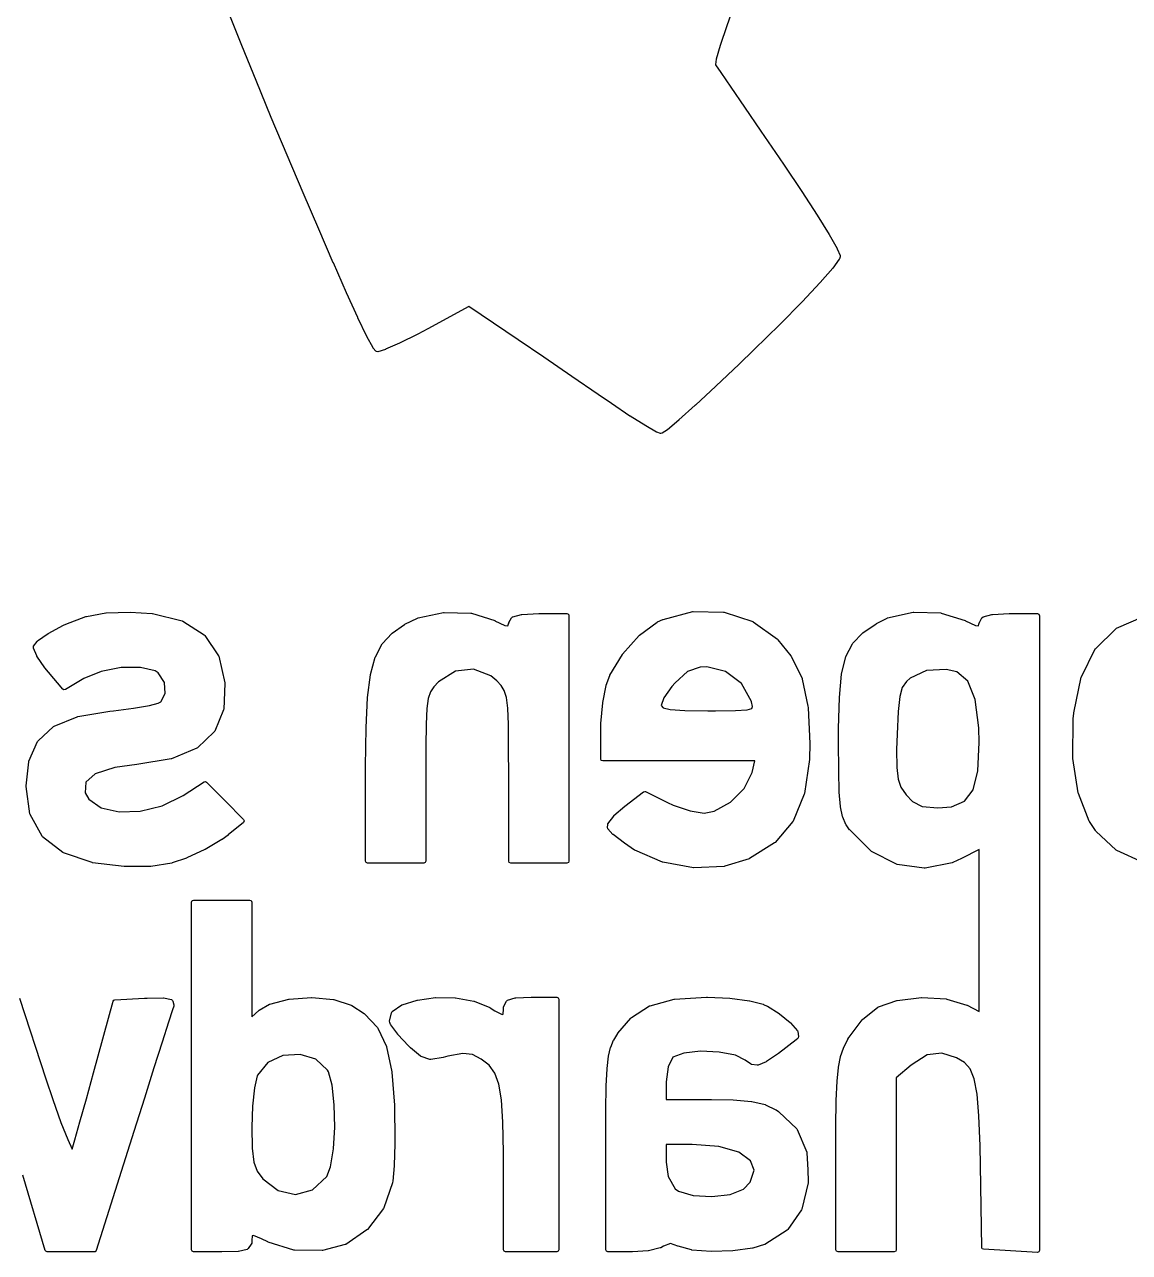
# Model space of a CAD drawing. Header units: inches. Extents: x 0.98 to 7.44, y -5.29 to -1.05.
# Drawn here: x 4.2042 to 4.3111, y -1.6151 to -1.4963 of the extents above; entities that cross this region are included whole.
import ezdxf

# ---------------------------------------------------------------- set-up
doc = ezdxf.new("R2010")
doc.units = ezdxf.units.IN
doc.header["$MEASUREMENT"] = 0
doc.layers.add('BLACK', color=250, linetype='CONTINUOUS')

msp = doc.modelspace()

# ---------------------------------------------------------------- linework, layer by layer
at = {"layer": 'BLACK', "linetype": 'CONTINUOUS'}
for p, q in [((4.27295, -1.4941), (4.27213, -1.49638)), ((4.22519, -1.49829), (4.22397, -1.49524)), ((4.27213, -1.49638), (4.27149, -1.49828)), ((4.22519, -1.4983), (4.22519, -1.49829)), ((4.22656, -1.50167), (4.22519, -1.4983)), ((4.27149, -1.49828), (4.27111, -1.4996)), ((4.27111, -1.4996), (4.27104, -1.50013)), ((4.27104, -1.50013), (4.27105, -1.50015)), ((4.27105, -1.50015), (4.27156, -1.50091)), ((4.27156, -1.50091), (4.27252, -1.50233)), ((4.22804, -1.50525), (4.22656, -1.50167)), ((4.22656, -1.50167), (4.22656, -1.50167)), ((4.27252, -1.50233), (4.27384, -1.50427)), ((4.27384, -1.50427), (4.27384, -1.50427)), ((4.27384, -1.50427), (4.27543, -1.50659)), ((4.22957, -1.50892), (4.22804, -1.50525)), ((4.22804, -1.50525), (4.22804, -1.50525)), ((4.27543, -1.50659), (4.2772, -1.50917)), ((4.23112, -1.51256), (4.22957, -1.50892)), ((4.22957, -1.50892), (4.22957, -1.50892)), ((4.2772, -1.50917), (4.2772, -1.50917)), ((4.2772, -1.50917), (4.27769, -1.50988)), ((4.27769, -1.50988), (4.27769, -1.50989)), ((4.27769, -1.50989), (4.2794, -1.51243)), ((4.23112, -1.51257), (4.23112, -1.51256)), ((4.23263, -1.51608), (4.23112, -1.51257)), ((4.2794, -1.51243), (4.2794, -1.51244)), ((4.2794, -1.51244), (4.28088, -1.51471)), ((4.28088, -1.51471), (4.28088, -1.51472)), ((4.28088, -1.51472), (4.28204, -1.51659)), ((4.23404, -1.51933), (4.23263, -1.51608)), ((4.23263, -1.51608), (4.23263, -1.51608)), ((4.28204, -1.51659), (4.28204, -1.5166)), ((4.28204, -1.5166), (4.28281, -1.51793)), ((4.28301, -1.51898), (4.28239, -1.51984)), ((4.28281, -1.51793), (4.28282, -1.51796)), ((4.28282, -1.51796), (4.28309, -1.51862)), ((4.28304, -1.51893), (4.28301, -1.51898)), ((4.2831, -1.51875), (4.28304, -1.51893)), ((4.28309, -1.51862), (4.2831, -1.51875)), ((4.23405, -1.51933), (4.23404, -1.51933)), ((4.23533, -1.52222), (4.23405, -1.51933)), ((4.28238, -1.51985), (4.28116, -1.52125)), ((4.28239, -1.51984), (4.28238, -1.51985)), ((4.28116, -1.52125), (4.27942, -1.52309)), ((4.28116, -1.52125), (4.28116, -1.52125)), ((4.23533, -1.52223), (4.23533, -1.52222)), ((4.23643, -1.52463), (4.23533, -1.52223)), ((4.24716, -1.52356), (4.24318, -1.52571)), ((4.25193, -1.52678), (4.24716, -1.52356)), ((4.27942, -1.5231), (4.27726, -1.5253)), ((4.27942, -1.52309), (4.27942, -1.5231)), ((4.23643, -1.52464), (4.23643, -1.52463)), ((4.2373, -1.52645), (4.23643, -1.52464)), ((4.24318, -1.52571), (4.24222, -1.52622)), ((4.24318, -1.52571), (4.24318, -1.52571)), ((4.27726, -1.5253), (4.27476, -1.52775)), ((4.27726, -1.5253), (4.27726, -1.5253)), ((4.23789, -1.52755), (4.2373, -1.52645)), ((4.2373, -1.52645), (4.2373, -1.52645)), ((4.24046, -1.5271), (4.2391, -1.5277)), ((4.24221, -1.52622), (4.24046, -1.5271)), ((4.24046, -1.5271), (4.24046, -1.5271)), ((4.24222, -1.52622), (4.24221, -1.52622)), ((4.25441, -1.52847), (4.25193, -1.52678)), ((4.23791, -1.52758), (4.23789, -1.52755)), ((4.23815, -1.52787), (4.23791, -1.52758)), ((4.23821, -1.52792), (4.23815, -1.52787)), ((4.23836, -1.52793), (4.23821, -1.52792)), ((4.23908, -1.52771), (4.23836, -1.52793)), ((4.2391, -1.5277), (4.23908, -1.52771)), ((4.25713, -1.53032), (4.25441, -1.52847)), ((4.27475, -1.52776), (4.27332, -1.52913)), ((4.27476, -1.52775), (4.27475, -1.52776)), ((4.27332, -1.52913), (4.27106, -1.53127)), ((4.27332, -1.52913), (4.27332, -1.52913)), ((4.25968, -1.53207), (4.25713, -1.53032)), ((4.25713, -1.53032), (4.25713, -1.53032)), ((4.26096, -1.53295), (4.25968, -1.53207)), ((4.27106, -1.53127), (4.26909, -1.53311)), ((4.27106, -1.53127), (4.27106, -1.53127)), ((4.26275, -1.53416), (4.26096, -1.53295)), ((4.26096, -1.53295), (4.26096, -1.53295)), ((4.26908, -1.53311), (4.26749, -1.53454)), ((4.26909, -1.53311), (4.26908, -1.53311)), ((4.26276, -1.53416), (4.26275, -1.53416)), ((4.26428, -1.53512), (4.26276, -1.53416)), ((4.26429, -1.53512), (4.26428, -1.53512)), ((4.26534, -1.53571), (4.26429, -1.53512)), ((4.26638, -1.53549), (4.26588, -1.53582)), ((4.26639, -1.53548), (4.26638, -1.53549)), ((4.26749, -1.53455), (4.26639, -1.53548)), ((4.26749, -1.53454), (4.26749, -1.53455)), ((4.26536, -1.53572), (4.26534, -1.53571)), ((4.2657, -1.53584), (4.26536, -1.53572)), ((4.26573, -1.53585), (4.2657, -1.53584)), ((4.26588, -1.53582), (4.26573, -1.53585)), ((4.21014, -1.55357), (4.21201, -1.55321)), ((4.21201, -1.55321), (4.21204, -1.55321)), ((4.21204, -1.55321), (4.21437, -1.55314)), ((4.21437, -1.55314), (4.21439, -1.55314)), ((4.21439, -1.55314), (4.2165, -1.55328)), ((4.2165, -1.55328), (4.21654, -1.55328)), ((4.21654, -1.55328), (4.2194, -1.554)), ((4.24224, -1.55371), (4.24472, -1.55317)), ((4.24472, -1.55317), (4.24477, -1.55317)), ((4.24477, -1.55317), (4.24735, -1.55325)), ((4.24735, -1.55325), (4.24741, -1.55325)), ((4.24741, -1.55325), (4.24966, -1.55396)), ((4.25141, -1.55359), (4.25225, -1.55336)), ((4.25225, -1.55336), (4.25229, -1.55336)), ((4.25229, -1.55336), (4.25393, -1.55329)), ((4.25393, -1.55329), (4.25394, -1.55329)), ((4.25394, -1.55329), (4.25666, -1.55329)), ((4.25666, -1.55329), (4.2568, -1.55335)), ((4.2568, -1.55335), (4.25685, -1.55349)), ((4.26596, -1.55385), (4.26883, -1.55308)), ((4.26883, -1.55308), (4.26889, -1.55307)), ((4.26889, -1.55307), (4.27182, -1.55315)), ((4.27182, -1.55315), (4.27188, -1.55316)), ((4.27188, -1.55316), (4.27464, -1.55406)), ((4.2877, -1.55371), (4.29018, -1.55314)), ((4.29018, -1.55314), (4.29023, -1.55314)), ((4.29023, -1.55314), (4.29284, -1.55322)), ((4.29284, -1.55322), (4.29289, -1.55323)), ((4.29289, -1.55323), (4.29521, -1.55396)), ((4.29695, -1.55359), (4.29779, -1.55336)), ((4.29779, -1.55336), (4.29784, -1.55336)), ((4.29784, -1.55336), (4.29947, -1.55329)), ((4.29947, -1.55329), (4.29948, -1.55329)), ((4.29948, -1.55329), (4.3022, -1.55329)), ((4.3022, -1.55329), (4.30234, -1.55335)), ((4.30234, -1.55335), (4.3024, -1.55349)), ((4.20645, -1.5552), (4.20793, -1.55442)), ((4.20793, -1.55442), (4.20794, -1.55442)), ((4.20794, -1.55442), (4.20815, -1.55432)), ((4.20815, -1.55432), (4.20816, -1.55432)), ((4.20816, -1.55432), (4.2101, -1.55358)), ((4.2101, -1.55358), (4.21014, -1.55357)), ((4.2194, -1.554), (4.21946, -1.55402)), ((4.21946, -1.55402), (4.22154, -1.55535)), ((4.23974, -1.55518), (4.24094, -1.55433)), ((4.24094, -1.55433), (4.24097, -1.55431)), ((4.24097, -1.55431), (4.2422, -1.55372)), ((4.2422, -1.55372), (4.24224, -1.55371)), ((4.24966, -1.55396), (4.24969, -1.55397)), ((4.24969, -1.55397), (4.25065, -1.55444)), ((4.25065, -1.55444), (4.25095, -1.55447)), ((4.25095, -1.55447), (4.25102, -1.55419)), ((4.25102, -1.5542), (4.25104, -1.55414)), ((4.25102, -1.55419), (4.25102, -1.5542)), ((4.25104, -1.55414), (4.25128, -1.55369)), ((4.25128, -1.55369), (4.2514, -1.55359)), ((4.2514, -1.55359), (4.25141, -1.55359)), ((4.25685, -1.55349), (4.25685, -1.57725)), ((4.26369, -1.55536), (4.2654, -1.55411)), ((4.2654, -1.55411), (4.26543, -1.55409)), ((4.26543, -1.55409), (4.26593, -1.55386)), ((4.26593, -1.55386), (4.26596, -1.55385)), ((4.27464, -1.55406), (4.27469, -1.55409)), ((4.27469, -1.55409), (4.27704, -1.55577)), ((4.2853, -1.55516), (4.28659, -1.55426)), ((4.28659, -1.55426), (4.28662, -1.55424)), ((4.28662, -1.55424), (4.28766, -1.55373)), ((4.28766, -1.55373), (4.2877, -1.55371)), ((4.29521, -1.55396), (4.29523, -1.55397)), ((4.29523, -1.55397), (4.2962, -1.55444)), ((4.2962, -1.55444), (4.2965, -1.55447)), ((4.2965, -1.55447), (4.29657, -1.55419)), ((4.29657, -1.5542), (4.29658, -1.55414)), ((4.29657, -1.55419), (4.29657, -1.5542)), ((4.29658, -1.55414), (4.29683, -1.55369)), ((4.29683, -1.55369), (4.29695, -1.55359)), ((4.29695, -1.55359), (4.29695, -1.55359)), ((4.3024, -1.55349), (4.3024, -1.61493)), ((4.30986, -1.55471), (4.31245, -1.55357)), ((4.20541, -1.55593), (4.20643, -1.55521)), ((4.20643, -1.55521), (4.20645, -1.5552)), ((4.22154, -1.55535), (4.2216, -1.55541)), ((4.2216, -1.55541), (4.22293, -1.55736)), ((4.23881, -1.55618), (4.23971, -1.5552)), ((4.23971, -1.5552), (4.23974, -1.55518)), ((4.26205, -1.55722), (4.26366, -1.55539)), ((4.26366, -1.55539), (4.26369, -1.55536)), ((4.27704, -1.55577), (4.27707, -1.55581)), ((4.27707, -1.55581), (4.27834, -1.55736)), ((4.28434, -1.55616), (4.28527, -1.55518)), ((4.28527, -1.55518), (4.2853, -1.55516)), ((4.30784, -1.55666), (4.3098, -1.55475)), ((4.3098, -1.55475), (4.30986, -1.55471)), ((4.20501, -1.55648), (4.20503, -1.55644)), ((4.20501, -1.55663), (4.20501, -1.55648)), ((4.20533, -1.55738), (4.20501, -1.55663)), ((4.20503, -1.55644), (4.20536, -1.55598)), ((4.20536, -1.55598), (4.20541, -1.55593)), ((4.23811, -1.55747), (4.23878, -1.55622)), ((4.23878, -1.55622), (4.23881, -1.55618)), ((4.28366, -1.55744), (4.2843, -1.55621)), ((4.2843, -1.55621), (4.28434, -1.55616)), ((4.30645, -1.5594), (4.3078, -1.55671)), ((4.3078, -1.55671), (4.30784, -1.55666)), ((4.20535, -1.55742), (4.20533, -1.55738)), ((4.20611, -1.55853), (4.20535, -1.55742)), ((4.22293, -1.55736), (4.22296, -1.55742)), ((4.22296, -1.55742), (4.22354, -1.56)), ((4.23764, -1.55917), (4.2381, -1.55751)), ((4.2381, -1.55751), (4.23811, -1.55747)), ((4.26082, -1.55926), (4.26203, -1.55725)), ((4.26203, -1.55725), (4.26205, -1.55722)), ((4.27834, -1.55736), (4.27837, -1.5574)), ((4.27837, -1.5574), (4.27941, -1.55958)), ((4.28324, -1.55913), (4.28364, -1.55748)), ((4.28364, -1.55748), (4.28366, -1.55744)), ((4.20612, -1.55854), (4.20611, -1.55853)), ((4.20646, -1.55896), (4.20612, -1.55854)), ((4.20786, -1.56059), (4.20646, -1.55896)), ((4.20646, -1.55896), (4.20646, -1.55896)), ((4.21158, -1.55889), (4.2099, -1.55958)), ((4.21352, -1.55851), (4.21158, -1.55889)), ((4.21538, -1.55849), (4.21352, -1.55851)), ((4.21679, -1.55883), (4.21538, -1.55849)), ((4.21708, -1.55902), (4.21679, -1.55883)), ((4.2177, -1.55995), (4.21708, -1.55902)), ((4.23736, -1.56141), (4.23764, -1.5592)), ((4.23764, -1.5592), (4.23764, -1.55917)), ((4.24586, -1.55885), (4.24423, -1.5599)), ((4.2476, -1.55866), (4.24586, -1.55885)), ((4.24928, -1.55931), (4.2476, -1.55866)), ((4.24986, -1.5598), (4.24928, -1.55931)), ((4.26046, -1.56021), (4.26081, -1.55929)), ((4.26081, -1.55929), (4.26082, -1.55926)), ((4.26833, -1.55889), (4.26713, -1.55997)), ((4.26956, -1.55847), (4.26833, -1.55889)), ((4.2702, -1.55844), (4.26956, -1.55847)), ((4.27202, -1.55888), (4.2702, -1.55844)), ((4.27354, -1.56006), (4.27202, -1.55888)), ((4.28303, -1.5614), (4.28324, -1.55916)), ((4.28324, -1.55916), (4.28324, -1.55913)), ((4.29147, -1.5588), (4.28987, -1.55955)), ((4.29336, -1.55868), (4.29147, -1.5588)), ((4.29441, -1.55893), (4.29336, -1.55868)), ((4.29546, -1.55982), (4.29441, -1.55893)), ((4.30644, -1.55944), (4.30645, -1.5594)), ((4.20796, -1.56066), (4.20786, -1.56059)), ((4.2099, -1.55958), (4.20811, -1.56064)), ((4.21778, -1.56102), (4.2177, -1.55995)), ((4.22355, -1.56005), (4.22343, -1.56252)), ((4.22354, -1.56), (4.22355, -1.56005)), ((4.24377, -1.56037), (4.24345, -1.56085)), ((4.24423, -1.5599), (4.24377, -1.56037)), ((4.25029, -1.56026), (4.24986, -1.5598)), ((4.25059, -1.56073), (4.25029, -1.56026)), ((4.26014, -1.5619), (4.26045, -1.56025)), ((4.26045, -1.56025), (4.26046, -1.56021)), ((4.26681, -1.56035), (4.26605, -1.56145)), ((4.26713, -1.55997), (4.26681, -1.56035)), ((4.27451, -1.5618), (4.27354, -1.56006)), ((4.27941, -1.55958), (4.27942, -1.55963)), ((4.27942, -1.55963), (4.27998, -1.56225)), ((4.28912, -1.56045), (4.28887, -1.56132)), ((4.28951, -1.55987), (4.28912, -1.56045)), ((4.28987, -1.55955), (4.28951, -1.55987)), ((4.29617, -1.56161), (4.29546, -1.55982)), ((4.30571, -1.5629), (4.30644, -1.55944)), ((4.20811, -1.56064), (4.20796, -1.56066)), ((4.21733, -1.56183), (4.21778, -1.56102)), ((4.23721, -1.56433), (4.23736, -1.56142)), ((4.23736, -1.56142), (4.23736, -1.56141)), ((4.24323, -1.56149), (4.2431, -1.56248)), ((4.24345, -1.56085), (4.24323, -1.56149)), ((4.25079, -1.5614), (4.25059, -1.56073)), ((4.25092, -1.56245), (4.25079, -1.5614)), ((4.26605, -1.56145), (4.26577, -1.56218)), ((4.28295, -1.56441), (4.28303, -1.56141)), ((4.28303, -1.56141), (4.28303, -1.5614)), ((4.28887, -1.56132), (4.28872, -1.56275)), ((4.29652, -1.56433), (4.29617, -1.56161)), ((4.2093, -1.56326), (4.2124, -1.56273)), ((4.2124, -1.56273), (4.21241, -1.56272)), ((4.21241, -1.56272), (4.21277, -1.56269)), ((4.21277, -1.56269), (4.21469, -1.56244)), ((4.21469, -1.56244), (4.21625, -1.56218)), ((4.21625, -1.56218), (4.2171, -1.56197)), ((4.2171, -1.56197), (4.21733, -1.56183)), ((4.22342, -1.56259), (4.22256, -1.56467)), ((4.22343, -1.56252), (4.22342, -1.56259)), ((4.2431, -1.56248), (4.24302, -1.56398)), ((4.25099, -1.56403), (4.25092, -1.56245)), ((4.25995, -1.56391), (4.26014, -1.56191)), ((4.26014, -1.56191), (4.26014, -1.5619)), ((4.26577, -1.56218), (4.26596, -1.5624)), ((4.26596, -1.5624), (4.26665, -1.56258)), ((4.26665, -1.56258), (4.26806, -1.56267)), ((4.26806, -1.56267), (4.27031, -1.5627)), ((4.27031, -1.5627), (4.27104, -1.5627)), ((4.27104, -1.5627), (4.27296, -1.56268)), ((4.27296, -1.56268), (4.27409, -1.5626)), ((4.27409, -1.5626), (4.27454, -1.56246)), ((4.27452, -1.56183), (4.27451, -1.5618)), ((4.27462, -1.56228), (4.27452, -1.56183)), ((4.27454, -1.56246), (4.27462, -1.56228)), ((4.27998, -1.56225), (4.27998, -1.56225)), ((4.27998, -1.56225), (4.28, -1.56236)), ((4.28, -1.56236), (4.28, -1.56239)), ((4.28, -1.56239), (4.28017, -1.56585)), ((4.28872, -1.56275), (4.28862, -1.56496)), ((4.30565, -1.56346), (4.30571, -1.56292)), ((4.30571, -1.56292), (4.30571, -1.5629)), ((4.20701, -1.56419), (4.20926, -1.56327)), ((4.20926, -1.56327), (4.2093, -1.56326)), ((4.24302, -1.56398), (4.243, -1.56615)), ((4.25101, -1.5663), (4.25099, -1.56403)), ((4.25993, -1.56475), (4.25995, -1.56392)), ((4.25995, -1.56392), (4.25995, -1.56391)), ((4.30561, -1.56728), (4.30565, -1.56348)), ((4.30565, -1.56348), (4.30565, -1.56346)), ((4.20546, -1.56559), (4.20695, -1.56422)), ((4.20695, -1.56422), (4.20701, -1.56419)), ((4.22252, -1.56474), (4.22088, -1.56628)), ((4.22256, -1.56467), (4.22252, -1.56474)), ((4.23717, -1.56807), (4.23721, -1.56433)), ((4.23721, -1.56433), (4.23721, -1.56433)), ((4.25993, -1.56735), (4.25993, -1.56475)), ((4.25993, -1.56475), (4.25993, -1.56475)), ((4.28295, -1.56442), (4.28295, -1.56441)), ((4.28295, -1.5657), (4.28295, -1.56442)), ((4.28862, -1.56496), (4.28857, -1.56643)), ((4.29656, -1.56577), (4.29652, -1.56433)), ((4.20458, -1.56757), (4.20541, -1.56566)), ((4.20541, -1.56566), (4.20546, -1.56559)), ((4.22082, -1.56632), (4.21837, -1.56734)), ((4.22088, -1.56628), (4.22082, -1.56632)), ((4.243, -1.56615), (4.24299, -1.56915)), ((4.25102, -1.56906), (4.25101, -1.5663)), ((4.28017, -1.56587), (4.28013, -1.56738)), ((4.28017, -1.56585), (4.28017, -1.56587)), ((4.28295, -1.56571), (4.28295, -1.5657)), ((4.28296, -1.56853), (4.28295, -1.56571)), ((4.28857, -1.56643), (4.28858, -1.56817)), ((4.29642, -1.56849), (4.29656, -1.56577)), ((4.20431, -1.56997), (4.20456, -1.56763)), ((4.20456, -1.56763), (4.20458, -1.56757)), ((4.21833, -1.56735), (4.21503, -1.5679)), ((4.21837, -1.56734), (4.21833, -1.56735)), ((4.25998, -1.56749), (4.25993, -1.56735)), ((4.25993, -1.56735), (4.25993, -1.56735)), ((4.26012, -1.56755), (4.25998, -1.56749)), ((4.27483, -1.56755), (4.26012, -1.56755)), ((4.27458, -1.56865), (4.27483, -1.56755)), ((4.28013, -1.56741), (4.27964, -1.57071)), ((4.28013, -1.56738), (4.28013, -1.56741)), ((4.30561, -1.56731), (4.30561, -1.56728)), ((4.30614, -1.57065), (4.30561, -1.56731)), ((4.211, -1.56878), (4.21008, -1.56959)), ((4.2129, -1.56818), (4.211, -1.56878)), ((4.21502, -1.5679), (4.2129, -1.56818)), ((4.21503, -1.5679), (4.21502, -1.5679)), ((4.23715, -1.57725), (4.23716, -1.56846)), ((4.23716, -1.56846), (4.23717, -1.56807)), ((4.23716, -1.56846), (4.23716, -1.56846)), ((4.23717, -1.56807), (4.23717, -1.56807)), ((4.27382, -1.57021), (4.27458, -1.56865)), ((4.28296, -1.56854), (4.28296, -1.56853)), ((4.28301, -1.57055), (4.28296, -1.56854)), ((4.28858, -1.56817), (4.28871, -1.56931)), ((4.29597, -1.57033), (4.29642, -1.56849)), ((4.20431, -1.57002), (4.20431, -1.56997)), ((4.20466, -1.57267), (4.20431, -1.57002)), ((4.21008, -1.56959), (4.21003, -1.57062)), ((4.2195, -1.5709), (4.22153, -1.56956)), ((4.22153, -1.56956), (4.22168, -1.56953)), ((4.22168, -1.56953), (4.22178, -1.56959)), ((4.22178, -1.56959), (4.22357, -1.5714)), ((4.24299, -1.56915), (4.24299, -1.57725)), ((4.25102, -1.57725), (4.25102, -1.56906)), ((4.28871, -1.56931), (4.28899, -1.5701)), ((4.28899, -1.5701), (4.28948, -1.57082)), ((4.21003, -1.57062), (4.21038, -1.57126)), ((4.21038, -1.57126), (4.21157, -1.57208)), ((4.21749, -1.5719), (4.2195, -1.5709)), ((4.26226, -1.57191), (4.26406, -1.57053)), ((4.26406, -1.57053), (4.26421, -1.57049)), ((4.26421, -1.57049), (4.26427, -1.57051)), ((4.26427, -1.57051), (4.26638, -1.57156)), ((4.27249, -1.57155), (4.27382, -1.57021)), ((4.27963, -1.57076), (4.27855, -1.57337)), ((4.27964, -1.57071), (4.27963, -1.57076)), ((4.28301, -1.57056), (4.28301, -1.57055)), ((4.28313, -1.57196), (4.28301, -1.57056)), ((4.28948, -1.57082), (4.29009, -1.57148)), ((4.29515, -1.57144), (4.29597, -1.57033)), ((4.30616, -1.57069), (4.30614, -1.57065)), ((4.30722, -1.57339), (4.30616, -1.57069)), ((4.21157, -1.57208), (4.2133, -1.57247)), ((4.2133, -1.57247), (4.21535, -1.57242)), ((4.21535, -1.57242), (4.21749, -1.5719)), ((4.22357, -1.5714), (4.22536, -1.57321)), ((4.26121, -1.57284), (4.26225, -1.57192)), ((4.26225, -1.57192), (4.26226, -1.57191)), ((4.26638, -1.57156), (4.26693, -1.57182)), ((4.26693, -1.57182), (4.26859, -1.57238)), ((4.26859, -1.57238), (4.26995, -1.5726)), ((4.26995, -1.5726), (4.27092, -1.57242)), ((4.27092, -1.57242), (4.27249, -1.57155)), ((4.28313, -1.57199), (4.28313, -1.57196)), ((4.28334, -1.57294), (4.28313, -1.57199)), ((4.29009, -1.57148), (4.29105, -1.57197)), ((4.29105, -1.57197), (4.29255, -1.5721)), ((4.29255, -1.5721), (4.29387, -1.57199)), ((4.29387, -1.57199), (4.29515, -1.57144)), ((4.20469, -1.57274), (4.20466, -1.57267)), ((4.20585, -1.57483), (4.20469, -1.57274)), ((4.22535, -1.5735), (4.22386, -1.57471)), ((4.22536, -1.57349), (4.22535, -1.5735)), ((4.22536, -1.57321), (4.22542, -1.57335)), ((4.22542, -1.57335), (4.22536, -1.57349)), ((4.2606, -1.57373), (4.26063, -1.57364)), ((4.26063, -1.57364), (4.26119, -1.57288)), ((4.26119, -1.57288), (4.26121, -1.57284)), ((4.27852, -1.57342), (4.2768, -1.57543)), ((4.27855, -1.57337), (4.27852, -1.57342)), ((4.28335, -1.57298), (4.28334, -1.57294)), ((4.28366, -1.57369), (4.28335, -1.57298)), ((4.30724, -1.57342), (4.30722, -1.57339)), ((4.30781, -1.57429), (4.30724, -1.57342)), ((4.2059, -1.57489), (4.20585, -1.57483)), ((4.22385, -1.57472), (4.22328, -1.57514)), ((4.22386, -1.57471), (4.22385, -1.57472)), ((4.26057, -1.57396), (4.2606, -1.57373)), ((4.26057, -1.57397), (4.26057, -1.57396)), ((4.26062, -1.57411), (4.26057, -1.57397)), ((4.26111, -1.57466), (4.26062, -1.57411)), ((4.26114, -1.57468), (4.26111, -1.57466)), ((4.26222, -1.57551), (4.26114, -1.57468)), ((4.28368, -1.57372), (4.28366, -1.57369)), ((4.284, -1.5742), (4.28368, -1.57372)), ((4.28403, -1.57423), (4.284, -1.5742)), ((4.28609, -1.57628), (4.28403, -1.57423)), ((4.30784, -1.57433), (4.30781, -1.57429)), ((4.30983, -1.57617), (4.30784, -1.57433)), ((4.20786, -1.57641), (4.2059, -1.57489)), ((4.22326, -1.57515), (4.22163, -1.57611)), ((4.22328, -1.57514), (4.22326, -1.57515)), ((4.26223, -1.57552), (4.26222, -1.57551)), ((4.26321, -1.57617), (4.26223, -1.57552)), ((4.27676, -1.57547), (4.27434, -1.577)), ((4.2768, -1.57543), (4.27676, -1.57547)), ((4.20792, -1.57644), (4.20786, -1.57641)), ((4.21069, -1.57739), (4.20792, -1.57644)), ((4.21984, -1.57695), (4.21845, -1.57742)), ((4.21986, -1.57694), (4.21984, -1.57695)), ((4.22162, -1.57612), (4.21986, -1.57694)), ((4.22163, -1.57611), (4.22162, -1.57612)), ((4.26324, -1.57618), (4.26321, -1.57617)), ((4.26589, -1.57734), (4.26324, -1.57618)), ((4.27429, -1.57703), (4.27194, -1.57774)), ((4.27434, -1.577), (4.27429, -1.57703)), ((4.28614, -1.57631), (4.28609, -1.57628)), ((4.28857, -1.57755), (4.28614, -1.57631)), ((4.29484, -1.577), (4.294, -1.57738)), ((4.29485, -1.577), (4.29484, -1.577)), ((4.29656, -1.57611), (4.29485, -1.577)), ((4.29656, -1.5918), (4.29656, -1.57611)), ((4.30988, -1.5762), (4.30983, -1.57617)), ((4.31242, -1.57739), (4.30988, -1.5762)), ((4.21073, -1.5774), (4.21069, -1.57739)), ((4.21381, -1.57778), (4.21073, -1.5774)), ((4.21384, -1.57778), (4.21381, -1.57778)), ((4.21635, -1.57778), (4.21384, -1.57778)), ((4.21638, -1.57777), (4.21635, -1.57778)), ((4.21842, -1.57743), (4.21638, -1.57777)), ((4.21845, -1.57742), (4.21842, -1.57743)), ((4.23721, -1.57739), (4.23715, -1.57725)), ((4.23715, -1.57725), (4.23715, -1.57725)), ((4.23735, -1.57745), (4.23721, -1.57739)), ((4.2428, -1.57745), (4.23735, -1.57745)), ((4.24294, -1.57739), (4.2428, -1.57745)), ((4.24299, -1.57725), (4.24294, -1.57739)), ((4.25107, -1.57739), (4.25102, -1.57725)), ((4.25121, -1.57745), (4.25107, -1.57739)), ((4.25666, -1.57745), (4.25121, -1.57745)), ((4.2568, -1.57739), (4.25666, -1.57745)), ((4.25685, -1.57725), (4.2568, -1.57739)), ((4.26594, -1.57736), (4.26589, -1.57734)), ((4.26891, -1.57788), (4.26594, -1.57736)), ((4.26895, -1.57788), (4.26891, -1.57788)), ((4.27189, -1.57775), (4.26895, -1.57788)), ((4.27194, -1.57774), (4.27189, -1.57775)), ((4.28863, -1.57756), (4.28857, -1.57755)), ((4.29125, -1.57793), (4.28863, -1.57756)), ((4.29132, -1.57793), (4.29125, -1.57793)), ((4.29396, -1.5774), (4.29132, -1.57793)), ((4.294, -1.57738), (4.29396, -1.5774)), ((4.22032, -1.58121), (4.22038, -1.58107)), ((4.22032, -1.61487), (4.22032, -1.58121)), ((4.22038, -1.58107), (4.22052, -1.58101)), ((4.22052, -1.58101), (4.22596, -1.58101)), ((4.22596, -1.58101), (4.2261, -1.58107)), ((4.2261, -1.58107), (4.22616, -1.58121)), ((4.22616, -1.58121), (4.22616, -1.59231)), ((4.20366, -1.59051), (4.20621, -1.59833)), ((4.21084, -1.59774), (4.21272, -1.59081)), ((4.21272, -1.59081), (4.21281, -1.59069)), ((4.21281, -1.59069), (4.2129, -1.59067)), ((4.2129, -1.59067), (4.21578, -1.59052)), ((4.21578, -1.59052), (4.21602, -1.59051)), ((4.21578, -1.59052), (4.21578, -1.59052)), ((4.21602, -1.59051), (4.21603, -1.59051)), ((4.21603, -1.59051), (4.21758, -1.59049)), ((4.21758, -1.59049), (4.21762, -1.59049)), ((4.21762, -1.59049), (4.21837, -1.59065)), ((4.21837, -1.59065), (4.21849, -1.59074)), ((4.21849, -1.59074), (4.21852, -1.5908)), ((4.21861, -1.59127), (4.21849, -1.59163)), ((4.21852, -1.5908), (4.21861, -1.59116)), ((4.21861, -1.59116), (4.21861, -1.59127)), ((4.22687, -1.59167), (4.22785, -1.5911)), ((4.22785, -1.5911), (4.2279, -1.59108)), ((4.2279, -1.59108), (4.22973, -1.59061)), ((4.22973, -1.59061), (4.22977, -1.5906)), ((4.22977, -1.5906), (4.23192, -1.59045)), ((4.23192, -1.59045), (4.23195, -1.59045)), ((4.23195, -1.59045), (4.23405, -1.59064)), ((4.23405, -1.59064), (4.23409, -1.59064)), ((4.23409, -1.59064), (4.23578, -1.59119)), ((4.23578, -1.59119), (4.23582, -1.59121)), ((4.23582, -1.59121), (4.23703, -1.59199)), ((4.23975, -1.59181), (4.24066, -1.59117)), ((4.24066, -1.59117), (4.24071, -1.59115)), ((4.24071, -1.59115), (4.24215, -1.5907)), ((4.24215, -1.5907), (4.24218, -1.59069)), ((4.24218, -1.59069), (4.24393, -1.59046)), ((4.24393, -1.59046), (4.24396, -1.59046)), ((4.24396, -1.59046), (4.24583, -1.59049)), ((4.24583, -1.59049), (4.24586, -1.59049)), ((4.24586, -1.59049), (4.24765, -1.59079)), ((4.24765, -1.59079), (4.24769, -1.5908)), ((4.24769, -1.5908), (4.24918, -1.59142)), ((4.24918, -1.59142), (4.24921, -1.59143)), ((4.24921, -1.59143), (4.24968, -1.59172)), ((4.25052, -1.59159), (4.25053, -1.59137)), ((4.25053, -1.59137), (4.25055, -1.59129)), ((4.25055, -1.59129), (4.25079, -1.59081)), ((4.25079, -1.59081), (4.2509, -1.59071)), ((4.2509, -1.59071), (4.25091, -1.5907)), ((4.25091, -1.5907), (4.25165, -1.59048)), ((4.25165, -1.59048), (4.2517, -1.59047)), ((4.2517, -1.59047), (4.25319, -1.59042)), ((4.25319, -1.59042), (4.25319, -1.59042)), ((4.25319, -1.59042), (4.25567, -1.59042)), ((4.25567, -1.59042), (4.25581, -1.59048)), ((4.25581, -1.59048), (4.25586, -1.59062)), ((4.25586, -1.59062), (4.25586, -1.61487)), ((4.26289, -1.59239), (4.26466, -1.59126)), ((4.26466, -1.59126), (4.26472, -1.59124)), ((4.26472, -1.59124), (4.26704, -1.59062)), ((4.26704, -1.59062), (4.26708, -1.59061)), ((4.26708, -1.59061), (4.27015, -1.59042)), ((4.27015, -1.59042), (4.27016, -1.59042)), ((4.27016, -1.59042), (4.27026, -1.59042)), ((4.27026, -1.59042), (4.27027, -1.59042)), ((4.27027, -1.59042), (4.27241, -1.59052)), ((4.27241, -1.59052), (4.27242, -1.59052)), ((4.27242, -1.59052), (4.27433, -1.59076)), ((4.27433, -1.59076), (4.27436, -1.59076)), ((4.27436, -1.59076), (4.27566, -1.5911)), ((4.27566, -1.5911), (4.27569, -1.59111)), ((4.27569, -1.59111), (4.27605, -1.59128)), ((4.27605, -1.59128), (4.27607, -1.59129)), ((4.27607, -1.59129), (4.27721, -1.59201)), ((4.28526, -1.59256), (4.28674, -1.59138)), ((4.28674, -1.59138), (4.2868, -1.59135)), ((4.2868, -1.59135), (4.28858, -1.59073)), ((4.28858, -1.59073), (4.28862, -1.59072)), ((4.28862, -1.59072), (4.29098, -1.59044)), ((4.29098, -1.59044), (4.29102, -1.59044)), ((4.29102, -1.59044), (4.29338, -1.59059)), ((4.29338, -1.59059), (4.29343, -1.5906)), ((4.29343, -1.5906), (4.29535, -1.59118)), ((4.29535, -1.59118), (4.29539, -1.5912)), ((4.29539, -1.5912), (4.29656, -1.5918)), ((4.21849, -1.59163), (4.2181, -1.59284)), ((4.21849, -1.59163), (4.21849, -1.59163)), ((4.22616, -1.59231), (4.22684, -1.59169)), ((4.22684, -1.59169), (4.22687, -1.59167)), ((4.23703, -1.59199), (4.23707, -1.59202)), ((4.23707, -1.59202), (4.23831, -1.59335)), ((4.23949, -1.59273), (4.23967, -1.59193)), ((4.23967, -1.59193), (4.23975, -1.59181)), ((4.24968, -1.59172), (4.2504, -1.5921)), ((4.2504, -1.5921), (4.25049, -1.59207)), ((4.25049, -1.59207), (4.25052, -1.59159)), ((4.26159, -1.5939), (4.26284, -1.59243)), ((4.26284, -1.59243), (4.26289, -1.59239)), ((4.27721, -1.59201), (4.27723, -1.59202)), ((4.27723, -1.59202), (4.27826, -1.59287)), ((4.28396, -1.59429), (4.28522, -1.5926)), ((4.28522, -1.5926), (4.28526, -1.59256)), ((4.2181, -1.59284), (4.21748, -1.59477)), ((4.23831, -1.59335), (4.23835, -1.5934)), ((4.23835, -1.5934), (4.23918, -1.59518)), ((4.2395, -1.59285), (4.23949, -1.59273)), ((4.23959, -1.59306), (4.2395, -1.59285)), ((4.23962, -1.5931), (4.23959, -1.59306)), ((4.24028, -1.594), (4.23962, -1.5931)), ((4.27826, -1.59287), (4.27828, -1.59289)), ((4.27828, -1.59289), (4.27896, -1.59366)), ((4.27896, -1.59366), (4.279, -1.59375)), ((4.279, -1.59375), (4.27908, -1.59421)), ((4.21748, -1.59477), (4.21668, -1.59726)), ((4.21748, -1.59477), (4.21748, -1.59477)), ((4.24029, -1.59402), (4.24028, -1.594)), ((4.24131, -1.59512), (4.24029, -1.59402)), ((4.26089, -1.59524), (4.26117, -1.59458)), ((4.26117, -1.59458), (4.26119, -1.59456)), ((4.26119, -1.59456), (4.26157, -1.59393)), ((4.26157, -1.59393), (4.26159, -1.5939)), ((4.27885, -1.59453), (4.27713, -1.59585)), ((4.27901, -1.5944), (4.27885, -1.59453)), ((4.27885, -1.59453), (4.27885, -1.59453)), ((4.27905, -1.59436), (4.27901, -1.5944)), ((4.27908, -1.59421), (4.27905, -1.59436)), ((4.28344, -1.59532), (4.28384, -1.5945)), ((4.28384, -1.5945), (4.28385, -1.59449)), ((4.28385, -1.59449), (4.28394, -1.59432)), ((4.28394, -1.59432), (4.28396, -1.59429)), ((4.22917, -1.59607), (4.2277, -1.59674)), ((4.23082, -1.59596), (4.22917, -1.59607)), ((4.23234, -1.59642), (4.23082, -1.59596)), ((4.23918, -1.59518), (4.2392, -1.59522)), ((4.2392, -1.59522), (4.2397, -1.59764)), ((4.24132, -1.59513), (4.24131, -1.59512)), ((4.2415, -1.59531), (4.24132, -1.59513)), ((4.24151, -1.59532), (4.2415, -1.59531)), ((4.24249, -1.59613), (4.24151, -1.59532)), ((4.24255, -1.59617), (4.24249, -1.59613)), ((4.24339, -1.59644), (4.24255, -1.59617)), ((4.24466, -1.59626), (4.24348, -1.59644)), ((4.24468, -1.59625), (4.24466, -1.59626)), ((4.24514, -1.59613), (4.24468, -1.59625)), ((4.24657, -1.59585), (4.24514, -1.59613)), ((4.24753, -1.59597), (4.24657, -1.59585)), ((4.24835, -1.59641), (4.24753, -1.59597)), ((4.26054, -1.59733), (4.26067, -1.59614)), ((4.26067, -1.59612), (4.26087, -1.59528)), ((4.26067, -1.59614), (4.26067, -1.59612)), ((4.26087, -1.59528), (4.26089, -1.59524)), ((4.26691, -1.59623), (4.26645, -1.59717)), ((4.26692, -1.59623), (4.26691, -1.59623)), ((4.26796, -1.59582), (4.26692, -1.59623)), ((4.26959, -1.59565), (4.26796, -1.59582)), ((4.2714, -1.59573), (4.26959, -1.59565)), ((4.27298, -1.59604), (4.2714, -1.59573)), ((4.27391, -1.59651), (4.27298, -1.59604)), ((4.27712, -1.59586), (4.27596, -1.59664)), ((4.27713, -1.59585), (4.27712, -1.59586)), ((4.28293, -1.59719), (4.28313, -1.59619)), ((4.28313, -1.59619), (4.28314, -1.59616)), ((4.28314, -1.59616), (4.28344, -1.59534)), ((4.28344, -1.59534), (4.28344, -1.59532)), ((4.29152, -1.59601), (4.28998, -1.59701)), ((4.29293, -1.59584), (4.29152, -1.59601)), ((4.29437, -1.5963), (4.29293, -1.59584)), ((4.21668, -1.59726), (4.21575, -1.6002)), ((4.21668, -1.59726), (4.21668, -1.59726)), ((4.2277, -1.59674), (4.2267, -1.59795)), ((4.23347, -1.59747), (4.23234, -1.59642)), ((4.24348, -1.59644), (4.24339, -1.59644)), ((4.24912, -1.59701), (4.24835, -1.59641)), ((4.24967, -1.59776), (4.24912, -1.59701)), ((4.26046, -1.59901), (4.26054, -1.59734)), ((4.26054, -1.59734), (4.26054, -1.59733)), ((4.26645, -1.59717), (4.26626, -1.59861)), ((4.27442, -1.59688), (4.27391, -1.59651)), ((4.27451, -1.59692), (4.27442, -1.59688)), ((4.27506, -1.59699), (4.27451, -1.59692)), ((4.27517, -1.59698), (4.27506, -1.59699)), ((4.27593, -1.59666), (4.27517, -1.59698)), ((4.27596, -1.59664), (4.27593, -1.59666)), ((4.2828, -1.59855), (4.28293, -1.59721)), ((4.28293, -1.59721), (4.28293, -1.59719)), ((4.28998, -1.59701), (4.28854, -1.59822)), ((4.29513, -1.59674), (4.29437, -1.5963)), ((4.29568, -1.59736), (4.29513, -1.59674)), ((4.29609, -1.59832), (4.29568, -1.59736)), ((4.20621, -1.59833), (4.20688, -1.60032)), ((4.21014, -1.60027), (4.21084, -1.59774)), ((4.22667, -1.59802), (4.22641, -1.59919)), ((4.2267, -1.59795), (4.22667, -1.59802)), ((4.23357, -1.59764), (4.23347, -1.59747)), ((4.23394, -1.59894), (4.23357, -1.59764)), ((4.2397, -1.59764), (4.2397, -1.59766)), ((4.2397, -1.59766), (4.23995, -1.60087)), ((4.25006, -1.59882), (4.24967, -1.59776)), ((4.26626, -1.59861), (4.26626, -1.60032)), ((4.28273, -1.60041), (4.2828, -1.59856)), ((4.2828, -1.59856), (4.2828, -1.59855)), ((4.28854, -1.59822), (4.28854, -1.61487)), ((4.29637, -1.59979), (4.29609, -1.59832)), ((4.22641, -1.59919), (4.22623, -1.60096)), ((4.23414, -1.60083), (4.23394, -1.59894)), ((4.25032, -1.60036), (4.25006, -1.59882)), ((4.26043, -1.60134), (4.26046, -1.59902)), ((4.26046, -1.59902), (4.26046, -1.59901)), ((4.29654, -1.6019), (4.29637, -1.59979)), ((4.20688, -1.60032), (4.20767, -1.60253)), ((4.20952, -1.60249), (4.21014, -1.60027)), ((4.21575, -1.6002), (4.21473, -1.60342)), ((4.22623, -1.60096), (4.22616, -1.60299)), ((4.23418, -1.60299), (4.23414, -1.60083)), ((4.23995, -1.60087), (4.23995, -1.60088)), ((4.23995, -1.60088), (4.23998, -1.60218)), ((4.25046, -1.60252), (4.25032, -1.60036)), ((4.26626, -1.60032), (4.27064, -1.60032)), ((4.27064, -1.60032), (4.27065, -1.60032)), ((4.27065, -1.60032), (4.27275, -1.60036)), ((4.27275, -1.60036), (4.27276, -1.60036)), ((4.27276, -1.60036), (4.27453, -1.6005)), ((4.27453, -1.6005), (4.27456, -1.60051)), ((4.27456, -1.60051), (4.27583, -1.6008)), ((4.27583, -1.6008), (4.27587, -1.60082)), ((4.27587, -1.60082), (4.27689, -1.60131)), ((4.2827, -1.60295), (4.28273, -1.60042)), ((4.28273, -1.60042), (4.28273, -1.60041)), ((4.23998, -1.60218), (4.23998, -1.60219)), ((4.23998, -1.60219), (4.23999, -1.603)), ((4.26042, -1.60447), (4.26043, -1.60134)), ((4.26043, -1.60134), (4.26043, -1.60134)), ((4.27689, -1.60131), (4.27691, -1.60132)), ((4.27691, -1.60132), (4.27715, -1.60147)), ((4.27715, -1.60147), (4.27718, -1.6015)), ((4.27718, -1.6015), (4.2789, -1.60316)), ((4.29665, -1.60479), (4.29654, -1.6019)), ((4.20767, -1.60253), (4.20833, -1.60419)), ((4.20903, -1.60421), (4.20952, -1.60249)), ((4.22616, -1.60299), (4.2262, -1.60504)), ((4.23406, -1.6051), (4.23418, -1.60299)), ((4.23999, -1.603), (4.23999, -1.6046)), ((4.25051, -1.60546), (4.25046, -1.60252)), ((4.2789, -1.60316), (4.27895, -1.60323)), ((4.27895, -1.60323), (4.27987, -1.60542)), ((4.2827, -1.60579), (4.2827, -1.60295)), ((4.2827, -1.60295), (4.2827, -1.60295)), ((4.20833, -1.60419), (4.20876, -1.60512)), ((4.20876, -1.60512), (4.20903, -1.60421)), ((4.21473, -1.60342), (4.21108, -1.61493)), ((4.21473, -1.60342), (4.21473, -1.60342)), ((4.26042, -1.60529), (4.26042, -1.60447)), ((4.26042, -1.60447), (4.26042, -1.60447)), ((4.2262, -1.60504), (4.22636, -1.60637)), ((4.23378, -1.60683), (4.23406, -1.6051)), ((4.23999, -1.6046), (4.23993, -1.60672)), ((4.23999, -1.6046), (4.23999, -1.6046)), ((4.25052, -1.60723), (4.25051, -1.60546)), ((4.26042, -1.61487), (4.26042, -1.60529)), ((4.26879, -1.60468), (4.26626, -1.60468)), ((4.26626, -1.60468), (4.26626, -1.60637)), ((4.27137, -1.60487), (4.26879, -1.60468)), ((4.27329, -1.60543), (4.27137, -1.60487)), ((4.27444, -1.60626), (4.27329, -1.60543)), ((4.27987, -1.60542), (4.27988, -1.60549)), ((4.27988, -1.60549), (4.27996, -1.60714)), ((4.29668, -1.60671), (4.29665, -1.60479)), ((4.22636, -1.60637), (4.22668, -1.60726)), ((4.23342, -1.60776), (4.23378, -1.60683)), ((4.23993, -1.60673), (4.2398, -1.60821)), ((4.23993, -1.60672), (4.23993, -1.60673)), ((4.26626, -1.60637), (4.26644, -1.60777)), ((4.27477, -1.60715), (4.27444, -1.60626)), ((4.2827, -1.61487), (4.2827, -1.60579)), ((4.29681, -1.61463), (4.29668, -1.60671)), ((4.20615, -1.61493), (4.204, -1.60763)), ((4.22668, -1.60726), (4.22722, -1.60801)), ((4.22722, -1.60801), (4.22869, -1.60913)), ((4.23203, -1.60905), (4.23342, -1.60776)), ((4.25052, -1.61487), (4.25052, -1.60723)), ((4.26644, -1.60777), (4.26712, -1.60897)), ((4.27438, -1.60833), (4.27477, -1.60715)), ((4.27996, -1.60714), (4.27996, -1.60714)), ((4.27996, -1.60714), (4.28001, -1.60827)), ((4.22869, -1.60913), (4.23039, -1.60951)), ((4.23039, -1.60951), (4.23203, -1.60905)), ((4.23977, -1.60839), (4.23892, -1.61081)), ((4.23978, -1.60836), (4.23977, -1.60839)), ((4.2398, -1.60822), (4.23978, -1.60836)), ((4.2398, -1.60821), (4.2398, -1.60822)), ((4.26712, -1.60897), (4.26747, -1.6092)), ((4.26747, -1.6092), (4.26889, -1.60962)), ((4.27246, -1.60951), (4.27376, -1.60899)), ((4.27376, -1.60899), (4.27438, -1.60833)), ((4.28, -1.60839), (4.2794, -1.61093)), ((4.28001, -1.60836), (4.28, -1.60839)), ((4.28001, -1.60827), (4.28001, -1.60829)), ((4.28001, -1.60829), (4.28001, -1.60836)), ((4.26889, -1.60962), (4.27069, -1.60972)), ((4.27069, -1.60972), (4.27246, -1.60951)), ((4.23889, -1.61086), (4.23734, -1.61291)), ((4.23892, -1.61081), (4.23889, -1.61086)), ((4.27937, -1.611), (4.27803, -1.61291)), ((4.2794, -1.61093), (4.27937, -1.611)), ((4.22616, -1.61396), (4.22614, -1.61424)), ((4.2262, -1.61352), (4.22616, -1.61396)), ((4.22616, -1.61396), (4.22616, -1.61396)), ((4.22632, -1.61348), (4.2262, -1.61352)), ((4.22708, -1.61379), (4.22632, -1.61348)), ((4.22771, -1.61411), (4.22708, -1.61379)), ((4.23729, -1.61295), (4.23526, -1.61434)), ((4.23734, -1.61291), (4.23729, -1.61295)), ((4.27797, -1.61296), (4.27582, -1.61434)), ((4.27803, -1.61291), (4.27797, -1.61296)), ((4.2062, -1.61501), (4.20615, -1.61493)), ((4.20634, -1.61507), (4.2062, -1.61501)), ((4.2109, -1.61507), (4.20634, -1.61507)), ((4.21099, -1.61505), (4.2109, -1.61507)), ((4.21108, -1.61493), (4.21099, -1.61505)), ((4.22038, -1.61501), (4.22032, -1.61487)), ((4.22052, -1.61507), (4.22038, -1.61501)), ((4.22324, -1.61507), (4.22052, -1.61507)), ((4.22325, -1.61507), (4.22324, -1.61507)), ((4.22483, -1.61503), (4.22325, -1.61507)), ((4.22487, -1.61502), (4.22483, -1.61503)), ((4.22569, -1.61483), (4.22487, -1.61502)), ((4.22581, -1.61475), (4.22569, -1.61483)), ((4.2261, -1.61433), (4.22581, -1.61475)), ((4.22614, -1.61424), (4.2261, -1.61433)), ((4.22774, -1.61413), (4.22771, -1.61411)), ((4.23022, -1.6149), (4.22774, -1.61413)), ((4.23027, -1.61491), (4.23022, -1.6149)), ((4.23296, -1.61495), (4.23027, -1.61491)), ((4.23301, -1.61494), (4.23296, -1.61495)), ((4.2352, -1.61437), (4.23301, -1.61494)), ((4.23526, -1.61434), (4.2352, -1.61437)), ((4.25058, -1.61501), (4.25052, -1.61487)), ((4.25072, -1.61507), (4.25058, -1.61501)), ((4.25567, -1.61507), (4.25072, -1.61507)), ((4.25581, -1.61501), (4.25567, -1.61507)), ((4.25586, -1.61487), (4.25581, -1.61501)), ((4.26048, -1.61501), (4.26042, -1.61487)), ((4.26062, -1.61507), (4.26048, -1.61501)), ((4.26299, -1.61507), (4.26062, -1.61507)), ((4.26301, -1.61507), (4.26299, -1.61507)), ((4.26452, -1.61497), (4.26301, -1.61507)), ((4.26456, -1.61496), (4.26452, -1.61497)), ((4.26568, -1.61469), (4.26456, -1.61496)), ((4.26573, -1.61467), (4.26568, -1.61469)), ((4.266, -1.61451), (4.26573, -1.61467)), ((4.26668, -1.61426), (4.266, -1.61451)), ((4.2674, -1.61452), (4.26668, -1.61426)), ((4.26741, -1.61452), (4.2674, -1.61452)), ((4.2687, -1.61488), (4.26741, -1.61452)), ((4.26874, -1.61489), (4.2687, -1.61488)), ((4.27061, -1.61503), (4.26874, -1.61489)), ((4.27063, -1.61503), (4.27061, -1.61503)), ((4.27271, -1.61497), (4.27063, -1.61503)), ((4.27273, -1.61497), (4.27271, -1.61497)), ((4.27463, -1.61471), (4.27273, -1.61497)), ((4.27466, -1.6147), (4.27463, -1.61471)), ((4.27577, -1.61436), (4.27466, -1.6147)), ((4.27582, -1.61434), (4.27577, -1.61436)), ((4.28276, -1.61501), (4.2827, -1.61487)), ((4.2829, -1.61507), (4.28276, -1.61501)), ((4.28834, -1.61507), (4.2829, -1.61507)), ((4.28848, -1.61501), (4.28834, -1.61507)), ((4.28854, -1.61487), (4.28848, -1.61501)), ((4.29686, -1.61476), (4.29681, -1.61463)), ((4.29699, -1.61482), (4.29686, -1.61476)), ((4.29959, -1.61497), (4.29699, -1.61482)), ((4.30219, -1.61512), (4.29959, -1.61497)), ((4.3022, -1.61512), (4.30219, -1.61512)), ((4.30234, -1.61507), (4.3022, -1.61512)), ((4.3024, -1.61493), (4.30234, -1.61507))]:
    msp.add_line(p, q, dxfattribs=at)

doc.saveas('drawing.dxf')
